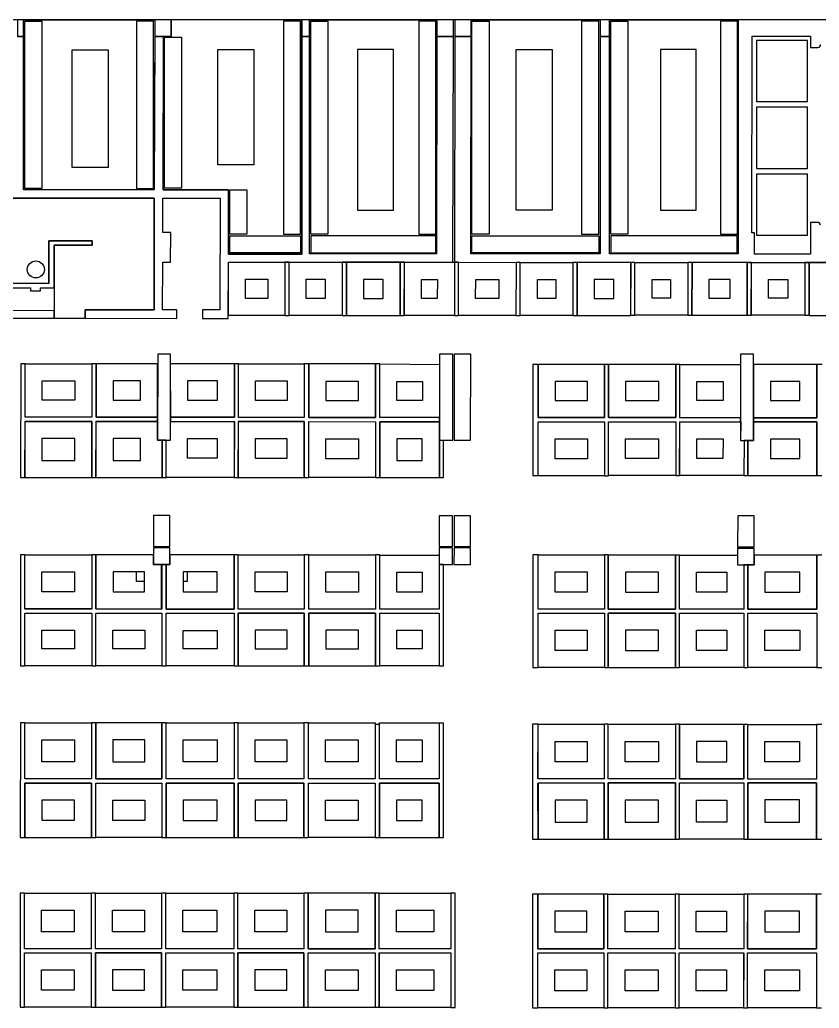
# Model space of a CAD drawing. Header units: millimetres. Extents: x 4722 to 16657, y -6012 to 3767.
# Drawn here: x 7129 to 9943, y 279 to 3759 of the extents above; entities that cross this region are included whole.
import ezdxf

# ---------------------------------------------------------------- set-up
doc = ezdxf.new("R2010")
doc.units = ezdxf.units.MM
for name, color, linetype in [('0_VOID', 7, 'Continuous'), ('Floor', 3, 'Continuous'), ('Furniture', 2, 'Continuous'), ('Library', 8, 'Continuous'), ('Offices', 1, 'Continuous'), ('Toilets', 40, 'Continuous'), ('Walls', 6, 'Continuous')]:
    doc.layers.add(name, color=color, linetype=linetype)

msp = doc.modelspace()

# ---------------------------------------------------------------- linework, layer by layer
at = {"layer": '0_VOID'}
for points in [[(9722.1, 3470.5), (9902.1, 3470.5), (9902.1, 3685.5), (9722.1, 3685.5)], [(9722.1, 3235.5), (9902.1, 3235.5), (9902.1, 3450.5), (9722.1, 3450.5)], [(9722.1, 3000.5), (9902.1, 3000.5), (9902.1, 3215.5), (9722.1, 3215.5)]]:
    msp.add_lwpolyline(points, close=True, dxfattribs=at)
at = {"layer": 'Floor'}
msp.add_lwpolyline([(15578.1, 3758.6), (5808.2, 3758.2), (5800.3, -1151.4), (9710.3, -1149.9), (9711.5, -147.9), (11654.1, -151), (11652.5, -1149.7), (14095.6, -1149.4), (14095.6, -1468.8), (14704.3, -1468.8), (14705.2, -1097.9), (15569.3, -1098.1)], close=True, dxfattribs=at)
at = {"layer": 'Furniture', "elevation": 0}
for points in [[(7206.6, 3753.3), (7206.6, 3164.1), (7146.6, 3164.1), (7146.6, 3753.3)], [(7539.3, 3753.3), (7539.3, 3164.1), (7599.3, 3164.1), (7599.3, 3753.3)], [(8056.7, 3753.4), (8056.7, 3003.7), (8116.7, 3003.7), (8116.7, 3753.4)], [(8149.2, 3758.2), (8596.9, 3758.2), (8595.8, 2934.7), (8149.2, 2935)], [(8213.6, 3753.4), (8213.6, 3003.7), (8153.6, 3003.7), (8153.6, 3753.4)], [(8533.9, 3753.4), (8533.9, 3003.7), (8593.9, 3003.7), (8593.9, 3753.4)], [(8780.8, 3753.4), (8780.8, 3003.7), (8720.8, 3003.7), (8720.8, 3753.4)], [(9106.9, 3753.4), (9106.9, 3003.7), (9166.9, 3003.7), (9166.9, 3753.4)], [(9269.9, 3753.4), (9269.9, 3003.7), (9209.9, 3003.7), (9209.9, 3753.4)], [(9595.4, 3753.4), (9595.4, 3003.7), (9655.4, 3003.7), (9655.4, 3753.4)], [(7697.7, 3697.3), (7697.7, 3165.5), (7637.7, 3165.5), (7637.7, 3697.3)], [(7439.3, 3653.3), (7439.3, 3238.3), (7313.2, 3238.3), (7313.2, 3653.3)], [(7952.4, 3653.4), (7952.4, 3248.4), (7826.3, 3248.4), (7826.3, 3653.4)], [(8317.9, 3653.4), (8317.9, 3088.4), (8444, 3088.4), (8444, 3653.4)], [(9002.6, 3653.4), (9002.6, 3088.4), (8876.5, 3088.4), (8876.5, 3653.4)], [(9384, 3653.4), (9384, 3088.4), (9510.1, 3088.4), (9510.1, 3653.4)], [(7928.3, 3160.2), (7928.3, 3003.7), (7868.3, 3003.7), (7868.3, 3160.2)], [(7868.3, 2997.8), (8116.8, 2997.8), (8116.8, 2937.8), (7868.3, 2937.8)], [(8593.9, 2997.8), (8153.6, 2997.8), (8153.6, 2937.8), (8593.9, 2937.8)], [(8720.8, 2997.8), (9167, 2997.8), (9167, 2937.8), (8720.8, 2937.8)], [(9654.9, 2997.8), (9209.9, 2997.8), (9209.9, 2937.8), (9654.9, 2937.8)], [(7863.2, 2905.1), (8061.7, 2905.1), (8061.7, 2717.3), (7863.2, 2717.3)], [(8076.9, 2905), (8263.6, 2905), (8263.6, 2717.3), (8076.9, 2717.3)], [(8467.7, 2904.6), (8278.6, 2904.6), (8278.6, 2717.3), (8467.7, 2717.3)], [(8658.6, 2717.5), (8482.7, 2717.5), (8482.7, 2904.7), (8658.8, 2904.7)], [(8673.8, 2904.7), (8875.9, 2904.5), (8875.7, 2717.2), (8673.6, 2717.5)], [(8890.9, 2904.5), (9076.2, 2904.4), (9076, 2717.1), (8890.9, 2717.1)], [(9091, 2717.2), (9279.6, 2717.1), (9279.6, 2904.1), (9091.2, 2904.4)], [(9294.6, 2904.1), (9480.4, 2904.1), (9480.2, 2718.5), (9294.6, 2718.5)], [(9495.2, 2718.5), (9689.5, 2718.5), (9689.5, 2904), (9495.4, 2904.1)], [(9704.5, 2904), (9893.1, 2903.8), (9892.9, 2718), (9704.5, 2718)], [(9907.9, 2717.9), (10094.6, 2717.9), (10094.6, 2903.7), (9908.1, 2903.8)], [(7923.2, 2845.1), (8001.7, 2845.1), (8001.7, 2777.3), (7923.2, 2777.3)], [(8136.9, 2845), (8203.6, 2845), (8203.6, 2777.3), (8136.9, 2777.3)], [(8407.7, 2844.6), (8338.6, 2844.6), (8338.6, 2777.3), (8407.7, 2777.3)], [(8598.7, 2777.5), (8542.7, 2777.5), (8542.7, 2844.7), (8598.8, 2844.7)], [(8733.8, 2844.6), (8815.7, 2844.6), (8815.7, 2777.3), (8733.7, 2777.4)], [(8950.9, 2844.5), (9016, 2844.5), (9016, 2777.1), (8950.9, 2777.1)], [(9151.4, 2777.1), (9219.6, 2777.1), (9219.6, 2844.1), (9151.4, 2844.1)], [(9354.6, 2844.1), (9420.2, 2844.1), (9420.2, 2778.5), (9354.6, 2778.5)], [(9555.2, 2778.5), (9629.5, 2778.5), (9629.5, 2843.9), (9555.2, 2843.9)], [(9764.5, 2843.9), (9832.9, 2843.9), (9832.9, 2778), (9764.5, 2778)], [(7147.2, 2547.3), (7382.1, 2547.3), (7382.1, 2359.2), (7147.2, 2359.2)], [(7397.1, 2359.2), (7614, 2359.2), (7614, 2547.4), (7397.1, 2547.4)], [(7884.2, 2547.4), (7658.6, 2547.4), (7658.9, 2359.1), (7884.2, 2359)], [(7898.2, 2547.4), (8130.1, 2547.4), (8130.1, 2358.7), (7898.2, 2358.7)], [(8146.1, 2358.7), (8381.1, 2358.6), (8381.2, 2547.1), (8146.2, 2547.3)], [(8396.2, 2547.1), (8606.1, 2545.2), (8605.9, 2358.4), (8396.1, 2358.6)], [(8954.1, 2358.1), (9187.2, 2358.1), (9187.2, 2545.3), (8954.1, 2545.3)], [(9438.2, 2545.3), (9201.1, 2545.3), (9201.1, 2358), (9438.2, 2358)], [(9665.7, 2357.6), (9452.1, 2357.6), (9452.1, 2545.3), (9665.7, 2545.3)], [(9935.2, 2545.3), (9711.7, 2545.3), (9711.7, 2357.6), (9935.2, 2357.6)], [(7207.2, 2487.3), (7322.1, 2487.3), (7322.1, 2419.2), (7207.2, 2419.2)], [(7457.1, 2419.2), (7554, 2419.2), (7554, 2487.4), (7457.1, 2487.4)], [(7824.2, 2487.4), (7718.7, 2487.4), (7718.8, 2419), (7824.2, 2419)], [(7958.2, 2487.4), (8070.1, 2487.4), (8070.1, 2418.7), (7958.2, 2418.7)], [(8206.1, 2418.7), (8321.1, 2418.6), (8321.1, 2485.2), (8206.1, 2485.2)], [(8456.2, 2485.2), (8546, 2485.2), (8546, 2418.4), (8456.2, 2418.4)], [(9014.1, 2418.1), (9127.2, 2418.1), (9127.2, 2485.3), (9014.1, 2485.3)], [(9378.2, 2485.3), (9261.1, 2485.3), (9261.1, 2418), (9378.2, 2418)], [(9605.7, 2417.6), (9512.1, 2417.6), (9512.1, 2485.3), (9605.7, 2485.3)], [(9875.2, 2485.3), (9771.7, 2485.3), (9771.7, 2417.6), (9875.2, 2417.6)], [(7382.1, 2344.2), (7146.8, 2344.2), (7146.8, 2147.4), (7382.1, 2147.4)], [(7613.9, 2344), (7396.9, 2344), (7396.9, 2147.5), (7629.5, 2147.4), (7629.5, 2279), (7613.9, 2279)], [(7883.9, 2147.4), (7644.5, 2147.3), (7644.5, 2278.9), (7658.9, 2278.9), (7658.9, 2344), (7883.9, 2344)], [(8130.1, 2343.7), (7897.9, 2343.7), (7897.9, 2147.4), (8129.9, 2147.4)], [(8380.9, 2147.4), (8145.9, 2147.4), (8146.1, 2343.7), (8381.1, 2343.6)], [(8605.9, 2343.4), (8396.1, 2343.6), (8395.9, 2147.4), (8605.8, 2147.4)], [(9186.9, 2153.3), (8954.1, 2153.3), (8954.1, 2343.1), (9186.9, 2343.1)], [(9201.1, 2343), (9437.9, 2343), (9437.9, 2154), (9201.1, 2154)], [(9452.1, 2342.8), (9667.1, 2342.8), (9665.6, 2277.5), (9678.5, 2277.5), (9678.4, 2153.9), (9452.1, 2153.9)], [(9692.4, 2153.9), (9935.1, 2153.9), (9935.1, 2342.5), (9711.8, 2342.6), (9711.8, 2277.5), (9692.5, 2277.5)], [(7322.1, 2284.2), (7206.8, 2284.2), (7206.8, 2207.4), (7322.1, 2207.4)], [(7553.9, 2284), (7456.9, 2284), (7456.9, 2207.5), (7553.9, 2207.5)], [(7823.9, 2214.7), (7718.9, 2214.7), (7718.9, 2284), (7823.9, 2284)], [(8070.1, 2283.7), (7957.9, 2283.7), (7957.9, 2214.7), (8070.1, 2214.7)], [(8320.9, 2213.2), (8206.1, 2213.2), (8206.1, 2283.7), (8320.9, 2283.7)], [(8545.9, 2283.5), (8456, 2283.5), (8456, 2207.4), (8545.9, 2207.4)], [(9126.9, 2213.3), (9014.1, 2213.3), (9014.1, 2283.1), (9126.9, 2283.1)], [(9261.1, 2283), (9377.9, 2283), (9377.9, 2214), (9261.1, 2214)], [(9512.1, 2282.8), (9605.7, 2282.8), (9604.2, 2213.9), (9512.1, 2213.9)], [(9875.1, 2213.9), (9875.1, 2282.5), (9771.8, 2282.6), (9771.8, 2213.9)], [(7146.7, 1875.2), (7381.8, 1875.2), (7381.8, 1684.1), (7146.7, 1684.1)], [(7644.3, 1684.1), (7883.8, 1684.1), (7883.8, 1874.7), (7657.4, 1874.7), (7657.4, 1840.8), (7644.3, 1840.8)], [(8129.8, 1684), (7897.8, 1684), (7897.8, 1874.7), (8129.8, 1874.7)], [(8145.8, 1874.6), (8380.8, 1874.6), (8380.8, 1683.9), (8145.8, 1683.9)], [(8395.8, 1874.2), (8605.4, 1874.2), (8605.4, 1683.9), (8395.8, 1683.9)], [(8954, 1874.4), (9186.8, 1874.4), (9186.8, 1683.7), (8954, 1683.7)], [(9200.8, 1683.6), (9437.8, 1683.6), (9437.8, 1874.2), (9200.8, 1874.2)], [(9451.8, 1874.1), (9656, 1874), (9656, 1839.8), (9678.1, 1839.8), (9678.1, 1683.6), (9451.8, 1683.6)], [(7206.7, 1815.2), (7321.8, 1815.2), (7321.8, 1744.1), (7206.7, 1744.1)], [(7704.3, 1744.1), (7823.8, 1744.1), (7823.8, 1814.7), (7717.4, 1814.7), (7704.3, 1814.7), (7704.3, 1780.8)], [(8069.8, 1744), (7957.8, 1744), (7957.8, 1814.7), (8069.8, 1814.7)], [(8205.8, 1814.6), (8320.8, 1814.6), (8320.8, 1743.9), (8205.8, 1743.9)], [(8455.8, 1814.2), (8545.4, 1814.2), (8545.4, 1743.9), (8455.8, 1743.9)], [(9014, 1814.4), (9126.8, 1814.4), (9126.8, 1743.7), (9014, 1743.7)], [(9260.8, 1743.6), (9377.8, 1743.6), (9377.8, 1814.2), (9260.8, 1814.2)], [(9511.8, 1814.1), (9596, 1814.1), (9618.1, 1814.1), (9618.1, 1779.9), (9618.1, 1743.6), (9511.8, 1743.6)], [(7146.7, 1669.1), (7381.8, 1669.1), (7381.8, 1484.1), (7146.7, 1484.1)], [(7396.8, 1669.1), (7629.3, 1669.1), (7629.3, 1483.9), (7396.8, 1483.9)], [(7644.2, 1669), (7883.8, 1669), (7883.8, 1483.8), (7644.2, 1483.8)], [(7897.8, 1483.8), (8129.8, 1483.8), (8129.8, 1669.3), (7897.8, 1669.3)], [(8380.8, 1669.3), (8145.8, 1669.3), (8145.8, 1483.7), (8380.8, 1483.7)], [(8395.8, 1669.3), (8605.4, 1669.3), (8605.4, 1483.5), (8395.8, 1483.5)], [(8953.8, 1669.5), (9186.8, 1669.5), (9186.8, 1478.2), (8953.8, 1478.2)], [(9200.8, 1478.2), (9437.8, 1478.2), (9437.8, 1669.6), (9200.8, 1669.6)], [(9451.8, 1669.6), (9678, 1669.6), (9678, 1478.1), (9451.8, 1478.1)], [(9692.1, 1669.6), (9934.8, 1669.6), (9934.8, 1477.8), (9692.1, 1477.8)], [(7206.7, 1609.1), (7321.8, 1609.1), (7321.8, 1544.1), (7206.7, 1544.1)], [(7456.8, 1609.1), (7569.3, 1609.1), (7569.3, 1543.9), (7456.8, 1543.9)], [(7704.2, 1609), (7823.8, 1609), (7823.8, 1543.8), (7704.2, 1543.8)], [(7957.8, 1543.8), (8069.8, 1543.8), (8069.8, 1609.3), (7957.8, 1609.3)], [(8320.8, 1609.3), (8205.8, 1609.3), (8205.8, 1543.7), (8320.8, 1543.7)], [(8455.8, 1609.3), (8545.4, 1609.3), (8545.4, 1543.5), (8455.8, 1543.5)], [(9013.8, 1609.5), (9126.8, 1609.5), (9126.8, 1538.2), (9013.8, 1538.2)], [(9260.8, 1538.2), (9377.8, 1538.2), (9377.8, 1609.6), (9260.8, 1609.6)], [(9511.8, 1609.6), (9618, 1609.6), (9618, 1538.1), (9511.8, 1538.1)], [(9752.1, 1609.6), (9874.8, 1609.6), (9874.8, 1537.8), (9752.1, 1537.8)], [(7146, 1283.2), (7381.1, 1283.2), (7381.1, 1086.1), (7146, 1086.1)], [(7628.7, 1283.2), (7396.1, 1283.2), (7396.1, 1086.1), (7628.7, 1086.1)], [(7883.1, 1086), (7643.7, 1086), (7643.7, 1283.2), (7883.1, 1283.2)], [(7897.2, 1283.2), (8129.1, 1283.2), (8129.1, 1086), (7897.2, 1086)], [(8380.1, 1085.9), (8145.2, 1085.9), (8145.2, 1283.2), (8380.1, 1283.2)], [(8395.2, 1283.2), (8605.3, 1283.2), (8605.3, 1085.9), (8395.2, 1085.9)], [(9186.1, 1085.8), (8953.2, 1085.8), (8953.2, 1278.2), (9186.1, 1278.2)], [(9200.2, 1278.1), (9437.1, 1278.1), (9437.1, 1085.7), (9200.2, 1085.7)], [(9451.1, 1085.7), (9677.8, 1085.7), (9677.8, 1277.9), (9451.1, 1277.9)], [(9691.8, 1277.9), (9934.1, 1277.9), (9934.1, 1085.6), (9691.8, 1085.6)], [(7206, 1223.2), (7321.1, 1223.2), (7321.1, 1146.1), (7206, 1146.1)], [(7568.7, 1223.2), (7456.1, 1223.2), (7456.1, 1146.1), (7568.7, 1146.1)], [(7823.1, 1146), (7703.7, 1146), (7703.7, 1223.2), (7823.1, 1223.2)], [(7957.2, 1223.2), (8069.1, 1223.2), (8069.1, 1146), (7957.2, 1146)], [(8320.1, 1145.9), (8205.2, 1145.9), (8205.2, 1223.2), (8320.1, 1223.2)], [(8455.2, 1223.2), (8545.3, 1223.2), (8545.3, 1145.9), (8455.2, 1145.9)], [(9126.1, 1145.8), (9013.2, 1145.8), (9013.2, 1218.2), (9126.1, 1218.2)], [(9260.2, 1218.1), (9377.1, 1218.1), (9377.1, 1145.7), (9260.2, 1145.7)], [(9511.1, 1145.7), (9617.8, 1145.7), (9617.8, 1217.9), (9511.1, 1217.9)], [(9751.8, 1217.9), (9874.1, 1217.9), (9874.1, 1145.6), (9751.8, 1145.6)], [(7381.1, 1071.1), (7146, 1071.1), (7146, 880.2), (7381.1, 880.2)], [(7396.1, 1071.1), (7628.7, 1071.1), (7628.7, 880), (7396.1, 880)], [(7643.6, 880), (7883.1, 880), (7883.1, 1071.2), (7643.6, 1071.2)], [(8129.1, 1071.3), (7897.2, 1071.3), (7897.2, 879.8), (8129.1, 879.8)], [(8145.1, 1071.3), (8380.2, 1071.3), (8380.2, 879.7), (8145.1, 879.7)], [(8605.2, 1071.4), (8395.2, 1071.4), (8395.2, 879.7), (8605.2, 879.7)], [(8953.2, 874.2), (9186.1, 874.2), (9186.1, 1071.5), (8953.2, 1071.5)], [(9437.1, 1071.6), (9200.2, 1071.6), (9200.2, 874.1), (9437.1, 874.1)], [(9451.1, 1071.6), (9677.6, 1071.6), (9677.6, 873.8), (9451.1, 873.8)], [(9934.1, 1071.7), (9691.9, 1071.7), (9691.9, 873.9), (9934.1, 873.9)], [(7321.1, 1011.1), (7206, 1011.1), (7206, 940.2), (7321.1, 940.2)], [(7456.1, 1011.1), (7568.7, 1011.1), (7568.7, 940), (7456.1, 940)], [(7703.6, 940), (7823.1, 940), (7823.1, 1011.2), (7703.6, 1011.2)], [(8069.1, 1011.3), (7957.2, 1011.3), (7957.2, 939.8), (8069.1, 939.8)], [(8205.1, 1011.3), (8320.2, 1011.3), (8320.2, 939.7), (8205.1, 939.7)], [(8545.2, 1011.4), (8455.2, 1011.4), (8455.2, 939.7), (8545.2, 939.7)], [(9013.2, 934.2), (9126.1, 934.2), (9126.1, 1011.5), (9013.2, 1011.5)], [(9377.1, 1011.6), (9260.2, 1011.6), (9260.2, 934.1), (9377.1, 934.1)], [(9511.1, 1011.6), (9617.6, 1011.6), (9617.6, 933.8), (9511.1, 933.8)], [(9874.1, 1011.7), (9751.9, 1011.7), (9751.9, 933.9), (9874.1, 933.9)], [(7145.5, 684.2), (7380.5, 684.2), (7380.5, 488.1), (7145.5, 488.1)], [(7395.5, 684.2), (7627.9, 684.2), (7627.9, 488.1), (7395.5, 488.1)], [(7643.1, 684.2), (7882.5, 684.2), (7882.5, 488), (7643.1, 488)], [(7896.5, 683.8), (8128.5, 683.8), (8128.5, 488), (7896.5, 488)], [(8144.5, 488), (8379.5, 488), (8379.5, 683.6), (8144.5, 683.6)], [(8394.5, 683.6), (8646.1, 683.6), (8646.1, 487.9), (8394.5, 487.9)], [(8952.5, 487.8), (9185.5, 487.8), (9185.5, 680.1), (8952.5, 680.1)], [(9199.5, 680.1), (9436.5, 680.1), (9436.5, 487.7), (9199.5, 487.7)], [(9450.5, 680), (9677.3, 680), (9677.3, 487.6), (9450.5, 487.6)], [(9933.5, 679.8), (9691.3, 679.8), (9691.3, 487.6), (9933.5, 487.6)], [(7205.5, 624.2), (7320.5, 624.2), (7320.5, 548.1), (7205.5, 548.1)], [(7455.5, 624.2), (7567.9, 624.2), (7567.9, 548.1), (7455.5, 548.1)], [(7703.1, 624.2), (7822.5, 624.2), (7822.5, 548), (7703.1, 548)], [(7956.5, 623.8), (8068.5, 623.8), (8068.5, 548), (7956.5, 548)], [(8204.5, 548), (8319.5, 548), (8319.5, 623.6), (8204.5, 623.6)], [(8454.5, 623.6), (8586.1, 623.6), (8586.1, 547.9), (8454.5, 547.9)], [(9012.5, 547.8), (9125.5, 547.8), (9125.5, 620.1), (9012.5, 620.1)], [(9259.5, 620.1), (9376.5, 620.1), (9376.5, 547.7), (9259.5, 547.7)], [(9510.5, 620), (9617.3, 620), (9617.3, 547.6), (9510.5, 547.6)], [(9873.5, 619.8), (9751.3, 619.8), (9751.3, 547.6), (9873.5, 547.6)], [(7380.5, 282.2), (7145.4, 282.2), (7145.4, 473.2), (7380.5, 473.2)], [(7627.9, 473.3), (7395.5, 473.3), (7395.5, 282.2), (7627.9, 282.2)], [(7882.5, 282.2), (7643, 282.2), (7643, 473.2), (7882.5, 473.2)], [(8128.5, 473.3), (7896.5, 473.3), (7896.5, 282.2), (8128.5, 282.2)], [(8379.5, 281.4), (8144.5, 281.4), (8144.5, 473.3), (8379.5, 473.3)], [(8395.2, 473.3), (8646, 473.3), (8646, 281.5), (8395.2, 281.5)], [(8952.5, 473.5), (9185.5, 473.5), (9185.5, 280.1), (8952.5, 280.1)], [(9199.5, 473.5), (9436.5, 473.5), (9436.5, 280), (9199.5, 280)], [(9450.5, 473.6), (9677.2, 473.6), (9677.2, 279.9), (9450.5, 279.9)], [(9691.3, 473.6), (9933.5, 473.6), (9933.5, 279.8), (9691.3, 279.8)], [(7320.5, 342.2), (7205.4, 342.2), (7205.4, 413.2), (7320.5, 413.2)], [(7567.9, 413.3), (7455.5, 413.3), (7455.5, 342.2), (7567.9, 342.2)], [(7822.5, 342.2), (7703, 342.2), (7703, 413.2), (7822.5, 413.2)], [(8068.5, 413.3), (7956.5, 413.3), (7956.5, 342.2), (8068.5, 342.2)], [(8319.5, 341.4), (8204.5, 341.4), (8204.5, 413.3), (8319.5, 413.3)], [(8455.2, 413.3), (8586, 413.3), (8586, 341.5), (8455.2, 341.5)], [(9012.5, 413.5), (9125.5, 413.5), (9125.5, 340.1), (9012.5, 340.1)], [(9259.5, 413.5), (9376.5, 413.5), (9376.5, 340), (9259.5, 340)], [(9510.5, 413.6), (9617.2, 413.6), (9617.2, 339.9), (9510.5, 339.9)], [(9751.3, 413.6), (9873.5, 413.6), (9873.5, 339.8), (9751.3, 339.8)]]:
    msp.add_lwpolyline(points, close=True, dxfattribs=at)
at = {"layer": 'Furniture'}
for points in [[(7628, 1840.8), (7599.8, 1840.8), (7599.8, 1875.1), (7396.9, 1875.1), (7396.9, 1684.2), (7628, 1684.1)], [(9692.1, 1683.8), (9934.8, 1683.8), (9934.8, 1874), (9714, 1874), (9714, 1839.8), (9692.1, 1839.9)], [(7568, 1780.8), (7568, 1815.1), (7539.8, 1815.1), (7456.9, 1815.1), (7456.9, 1744.2), (7568, 1744.1)], [(9752.1, 1743.8), (9874.8, 1743.8), (9874.8, 1814), (9774, 1814), (9752.1, 1814), (9752.1, 1779.8)]]:
    msp.add_lwpolyline(points, close=True, dxfattribs=at)
at = {"layer": 'Library', "elevation": 0}
msp.add_lwpolyline([(9205.2, 3758.3), (9658.2, 3758.3), (9658.2, 2934), (9205.2, 2934.3)], close=True, dxfattribs=at)
at = {"layer": 'Offices', "elevation": 0}
for points in [[(7142.2, 3758.2), (7603.8, 3758.1), (7602.3, 3160.2), (7142.2, 3160.2)], [(8121.2, 3758.2), (7661.7, 3758.2), (7661.7, 3700.2), (7635.2, 3700.2), (7633.8, 3160.2), (7863.2, 3160.2), (7863.2, 2933.4), (8121.2, 2933.4)], [(8149.2, 3758.2), (8596.9, 3758.2), (8595.8, 2934.7), (8149.2, 2935)], [(8717.9, 3758.3), (9172.2, 3758.3), (9172.2, 2934.3), (8716.8, 2934.6)], [(7863.2, 2905.1), (8061.7, 2905.1), (8061.7, 2717.3), (7863.2, 2717.3)], [(8076.9, 2905), (8263.6, 2905), (8263.6, 2717.3), (8076.9, 2717.3)], [(8467.7, 2904.6), (8278.6, 2904.6), (8278.6, 2717.3), (8467.7, 2717.3)], [(8658.6, 2717.5), (8482.7, 2717.5), (8482.7, 2904.7), (8658.8, 2904.7)], [(8673.8, 2904.7), (8875.9, 2904.5), (8875.7, 2717.2), (8673.6, 2717.5)], [(8890.9, 2904.5), (9076.2, 2904.4), (9076, 2717.1), (8890.9, 2717.1)], [(9091, 2717.2), (9279.6, 2717.1), (9279.6, 2904.1), (9091.2, 2904.4)], [(9294.6, 2904.1), (9480.4, 2904.1), (9480.2, 2718.5), (9294.6, 2718.5)], [(9495.2, 2718.5), (9689.5, 2718.5), (9689.5, 2904), (9495.4, 2904.1)], [(9704.5, 2904), (9893.1, 2903.8), (9892.9, 2718), (9704.5, 2718)], [(9907.9, 2717.9), (10094.6, 2717.9), (10094.6, 2903.7), (9908.1, 2903.8)], [(7147.2, 2547.3), (7382.1, 2547.3), (7382.1, 2359.2), (7147.2, 2359.2)], [(7397.1, 2359.2), (7614, 2359.2), (7614, 2547.4), (7397.1, 2547.4)], [(7884.2, 2547.4), (7658.6, 2547.4), (7658.9, 2359.1), (7884.2, 2359)], [(7898.2, 2547.4), (8130.1, 2547.4), (8130.1, 2358.7), (7898.2, 2358.7)], [(8146.1, 2358.7), (8381.1, 2358.6), (8381.2, 2547.1), (8146.2, 2547.3)], [(8396.2, 2547.1), (8606.1, 2545.2), (8605.9, 2358.4), (8396.1, 2358.6)], [(8954.1, 2358.1), (9187.2, 2358.1), (9187.2, 2545.3), (8954.1, 2545.3)], [(9438.2, 2545.3), (9201.1, 2545.3), (9201.1, 2358), (9438.2, 2358)], [(9665.7, 2357.6), (9452.1, 2357.6), (9452.1, 2545.3), (9665.7, 2545.3)], [(9935.2, 2545.3), (9711.7, 2545.3), (9711.7, 2357.6), (9935.2, 2357.6)], [(7207.2, 2487.3), (7322.1, 2487.3), (7322.1, 2419.2), (7207.2, 2419.2)], [(7382.1, 2344.2), (7146.8, 2344.2), (7146.8, 2147.4), (7382.1, 2147.4)], [(7613.9, 2344), (7396.9, 2344), (7396.9, 2147.5), (7629.5, 2147.4), (7629.5, 2279), (7613.9, 2279)], [(7883.9, 2147.4), (7644.5, 2147.3), (7644.5, 2278.9), (7658.9, 2278.9), (7658.9, 2344), (7883.9, 2344)], [(8130.1, 2343.7), (7897.9, 2343.7), (7897.9, 2147.4), (8129.9, 2147.4)], [(8380.9, 2147.4), (8145.9, 2147.4), (8146.1, 2343.7), (8381.1, 2343.6)], [(8605.9, 2343.4), (8396.1, 2343.6), (8395.9, 2147.4), (8605.8, 2147.4)], [(9186.9, 2153.3), (8954.1, 2153.3), (8954.1, 2343.1), (9186.9, 2343.1)], [(9201.1, 2343), (9437.9, 2343), (9437.9, 2154), (9201.1, 2154)], [(9452.1, 2342.8), (9667.1, 2342.8), (9665.6, 2277.5), (9678.5, 2277.5), (9678.4, 2153.9), (9452.1, 2153.9)], [(9692.4, 2153.9), (9935.1, 2153.9), (9935.1, 2342.5), (9711.8, 2342.6), (9711.8, 2277.5), (9692.5, 2277.5)], [(7146.7, 1875.2), (7381.8, 1875.2), (7381.8, 1684.1), (7146.7, 1684.1)], [(7644.3, 1684.1), (7883.8, 1684.1), (7883.8, 1874.7), (7657.4, 1874.7), (7657.4, 1840.8), (7644.3, 1840.8)], [(8129.8, 1684), (7897.8, 1684), (7897.8, 1874.7), (8129.8, 1874.7)], [(8145.8, 1874.6), (8380.8, 1874.6), (8380.8, 1683.9), (8145.8, 1683.9)], [(8395.8, 1874.2), (8605.4, 1874.2), (8605.4, 1683.9), (8395.8, 1683.9)], [(8954, 1874.4), (9186.8, 1874.4), (9186.8, 1683.7), (8954, 1683.7)], [(9200.8, 1683.6), (9437.8, 1683.6), (9437.8, 1874.2), (9200.8, 1874.2)], [(9451.8, 1874.1), (9656, 1874), (9656, 1839.8), (9678.1, 1839.8), (9678.1, 1683.6), (9451.8, 1683.6)], [(7206.7, 1815.2), (7321.8, 1815.2), (7321.8, 1744.1), (7206.7, 1744.1)], [(7704.3, 1744.1), (7823.8, 1744.1), (7823.8, 1814.7), (7717.4, 1814.7), (7717.4, 1780.8), (7704.3, 1780.8)], [(8069.8, 1744), (7957.8, 1744), (7957.8, 1814.7), (8069.8, 1814.7)], [(8205.8, 1814.6), (8320.8, 1814.6), (8320.8, 1743.9), (8205.8, 1743.9)], [(8455.8, 1814.2), (8545.4, 1814.2), (8545.4, 1743.9), (8455.8, 1743.9)], [(7146.7, 1669.1), (7381.8, 1669.1), (7381.8, 1484.1), (7146.7, 1484.1)], [(7396.8, 1669.1), (7629.3, 1669.1), (7629.3, 1483.9), (7396.8, 1483.9)], [(7644.2, 1669), (7883.8, 1669), (7883.8, 1483.8), (7644.2, 1483.8)], [(7897.8, 1483.8), (8129.8, 1483.8), (8129.8, 1669.3), (7897.8, 1669.3)], [(8380.8, 1669.3), (8145.8, 1669.3), (8145.8, 1483.7), (8380.8, 1483.7)], [(8395.8, 1669.3), (8605.4, 1669.3), (8605.4, 1483.5), (8395.8, 1483.5)], [(8953.8, 1669.5), (9186.8, 1669.5), (9186.8, 1478.2), (8953.8, 1478.2)], [(9200.8, 1478.2), (9437.8, 1478.2), (9437.8, 1669.6), (9200.8, 1669.6)], [(9451.8, 1669.6), (9678, 1669.6), (9678, 1478.1), (9451.8, 1478.1)], [(9692.1, 1669.6), (9934.8, 1669.6), (9934.8, 1477.8), (9692.1, 1477.8)], [(7206.7, 1609.1), (7321.8, 1609.1), (7321.8, 1544.1), (7206.7, 1544.1)], [(7456.8, 1609.1), (7569.3, 1609.1), (7569.3, 1543.9), (7456.8, 1543.9)], [(7704.2, 1609), (7823.8, 1609), (7823.8, 1543.8), (7704.2, 1543.8)], [(7957.8, 1543.8), (8069.8, 1543.8), (8069.8, 1609.3), (7957.8, 1609.3)], [(8320.8, 1609.3), (8205.8, 1609.3), (8205.8, 1543.7), (8320.8, 1543.7)], [(8455.8, 1609.3), (8545.4, 1609.3), (8545.4, 1543.5), (8455.8, 1543.5)], [(7146, 1283.2), (7381.1, 1283.2), (7381.1, 1086.1), (7146, 1086.1)], [(7628.7, 1283.2), (7396.1, 1283.2), (7396.1, 1086.1), (7628.7, 1086.1)], [(7883.1, 1086), (7643.7, 1086), (7643.7, 1283.2), (7883.1, 1283.2)], [(7897.2, 1283.2), (8129.1, 1283.2), (8129.1, 1086), (7897.2, 1086)], [(8380.1, 1085.9), (8145.2, 1085.9), (8145.2, 1283.2), (8380.1, 1283.2)], [(8395.2, 1283.2), (8605.3, 1283.2), (8605.3, 1085.9), (8395.2, 1085.9)], [(9186.1, 1085.8), (8953.2, 1085.8), (8953.2, 1278.2), (9186.1, 1278.2)], [(9200.2, 1278.1), (9437.1, 1278.1), (9437.1, 1085.7), (9200.2, 1085.7)], [(9451.1, 1085.7), (9677.8, 1085.7), (9677.8, 1277.9), (9451.1, 1277.9)], [(9691.8, 1277.9), (9934.1, 1277.9), (9934.1, 1085.6), (9691.8, 1085.6)], [(7381.1, 1071.1), (7146, 1071.1), (7146, 880.2), (7381.1, 880.2)], [(7396.1, 1071.1), (7628.7, 1071.1), (7628.7, 880), (7396.1, 880)], [(7643.6, 880), (7883.1, 880), (7883.1, 1071.2), (7643.6, 1071.2)], [(8129.1, 1071.3), (7897.2, 1071.3), (7897.2, 879.8), (8129.1, 879.8)], [(8145.1, 1071.3), (8380.2, 1071.3), (8380.2, 879.7), (8145.1, 879.7)], [(8605.2, 1071.4), (8395.2, 1071.4), (8395.2, 879.7), (8605.2, 879.7)], [(8953.2, 874.2), (9186.1, 874.2), (9186.1, 1071.5), (8953.2, 1071.5)], [(9437.1, 1071.6), (9200.2, 1071.6), (9200.2, 874.1), (9437.1, 874.1)], [(9451.1, 1071.6), (9677.6, 1071.6), (9677.6, 873.8), (9451.1, 873.8)], [(9934.1, 1071.7), (9691.9, 1071.7), (9691.9, 873.9), (9934.1, 873.9)], [(7145.5, 684.2), (7380.5, 684.2), (7380.5, 488.1), (7145.5, 488.1)], [(7395.5, 684.2), (7627.9, 684.2), (7627.9, 488.1), (7395.5, 488.1)], [(7643.1, 684.2), (7882.5, 684.2), (7882.5, 488), (7643.1, 488)], [(7896.5, 683.8), (8128.5, 683.8), (8128.5, 488), (7896.5, 488)], [(8144.5, 488), (8379.5, 488), (8379.5, 683.6), (8144.5, 683.6)], [(8394.5, 683.6), (8646.1, 683.6), (8646.1, 487.9), (8394.5, 487.9)], [(8952.5, 487.8), (9185.5, 487.8), (9185.5, 680.1), (8952.5, 680.1)], [(9199.5, 680.1), (9436.5, 680.1), (9436.5, 487.7), (9199.5, 487.7)], [(9450.5, 680), (9677.3, 680), (9677.3, 487.6), (9450.5, 487.6)], [(9933.5, 679.8), (9691.3, 679.8), (9691.3, 487.6), (9933.5, 487.6)], [(7380.5, 282.2), (7145.4, 282.2), (7145.4, 473.2), (7380.5, 473.2)], [(7627.9, 473.3), (7395.5, 473.3), (7395.5, 282.2), (7627.9, 282.2)], [(7882.5, 282.2), (7643, 282.2), (7643, 473.2), (7882.5, 473.2)], [(8128.5, 473.3), (7896.5, 473.3), (7896.5, 282.2), (8128.5, 282.2)], [(8379.5, 281.4), (8144.5, 281.4), (8144.5, 473.3), (8379.5, 473.3)], [(8395.2, 473.3), (8646, 473.3), (8646, 281.5), (8395.2, 281.5)], [(8952.5, 473.5), (9185.5, 473.5), (9185.5, 280.1), (8952.5, 280.1)], [(9199.5, 473.5), (9436.5, 473.5), (9436.5, 280), (9199.5, 280)], [(9450.5, 473.6), (9677.2, 473.6), (9677.2, 279.9), (9450.5, 279.9)], [(9691.3, 473.6), (9933.5, 473.6), (9933.5, 279.8), (9691.3, 279.8)]]:
    msp.add_lwpolyline(points, close=True, dxfattribs=at)
at = {"layer": 'Offices'}
for points in [[(7628, 1840.8), (7599.8, 1840.8), (7599.8, 1875.1), (7396.9, 1875.1), (7396.9, 1684.2), (7628, 1684.1)], [(9692.1, 1683.8), (9934.8, 1683.8), (9934.8, 1874), (9714, 1874), (9714, 1839.8), (9692.1, 1839.9)], [(7568, 1780.8), (7539.8, 1780.8), (7539.8, 1815.1), (7456.9, 1815.1), (7456.9, 1744.2), (7568, 1744.1)]]:
    msp.add_lwpolyline(points, close=True, dxfattribs=at)
at = {"layer": 'Toilets'}
msp.add_lwpolyline([(6883.1, 3130.9), (6882.6, 2830.9), (7230.6, 2830.6), (7230.9, 2980.6), (7383.9, 2980.5), (7383.9, 2965.3), (7249.5, 2965.4), (7249.3, 2707.6), (7359.3, 2707.5), (7359.4, 2737.5), (7601.4, 2737), (7602.3, 3130.4)], close=True, dxfattribs=at)
msp.add_circle((7185.1, 2879.6), 30, dxfattribs=at)
at = {"layer": 'Walls'}
for points in [[(7142.2, 3758.2), (7120.2, 3758.2), (7120.2, 3700.2), (7142.2, 3700.2)], [(7661.7, 3758.2), (7603.8, 3758.2), (7603.8, 3700.2), (7661.7, 3700.2)], [(8149.2, 3758.3), (8121.2, 3758.3), (8121.2, 3700.2), (8149.2, 3700.2)], [(8149.2, 3758.3), (8121.2, 3758.3), (8121.2, 3700.2), (8149.2, 3700.2)], [(8655.3, 3758.3), (8596.9, 3758.2), (8596.9, 3700.2), (8655.3, 3700.2)], [(8717.9, 3758.3), (8660.3, 3758.3), (8660.3, 3700.2), (8717.9, 3700.2)], [(9205.2, 3758.3), (9172.2, 3758.3), (9172.2, 3729.6), (9172.2, 3700.2), (9205.2, 3700.2)], [(8076.9, 2905.1), (8061.9, 2905.1), (8061.6, 2717.3), (8076.6, 2717.3)], [(8278.9, 2904.9), (8263.9, 2904.9), (8263.6, 2717.4), (8278.6, 2717.4)], [(8482.7, 2904.8), (8467.7, 2904.8), (8467.4, 2717.4), (8482.4, 2717.4)], [(8673.8, 2904.7), (8658.8, 2904.7), (8658.6, 2717.5), (8673.6, 2717.5)], [(8890.9, 2904.5), (8875.9, 2904.5), (8875.7, 2717.2), (8890.7, 2717.2)], [(9091.2, 2904.4), (9076.2, 2904.4), (9076, 2717.2), (9091, 2717.2)], [(9294.6, 2904.2), (9279.6, 2904.2), (9279.3, 2718.2), (9294.3, 2718.2)], [(9495.4, 2904.1), (9480.4, 2904.1), (9480.2, 2718.6), (9495.2, 2718.6)], [(9704.5, 2904), (9689.5, 2904), (9689.2, 2718.6), (9704.2, 2718.6)], [(9908.1, 2903.8), (9893.1, 2903.8), (9892.9, 2718), (9907.9, 2718)], [(7659.1, 2581.3), (7614.1, 2581.3), (7613.9, 2279), (7658.9, 2278.9)], [(8653.5, 2581.3), (8606.1, 2581.3), (8605.8, 2278.3), (8652.9, 2278.3)], [(8716.3, 2581.3), (8658.5, 2581.3), (8658.1, 2278.3), (8715.9, 2278.3)], [(9711.8, 2581.3), (9665.6, 2581.3), (9665.6, 2277.6), (9711.8, 2277.6)], [(7613.9, 2359.1), (7397.1, 2359.2), (7397.2, 2547.4), (7382.2, 2547.4), (7382.1, 2359.2), (7147, 2359.4), (7147.2, 2547.4), (7132.5, 2547.4), (7131.6, 2147.5), (7146.8, 2147.4), (7147, 2344.4), (7382.1, 2344.2), (7381.9, 2147.5), (7396.9, 2147.5), (7397.1, 2344.2), (7613.9, 2344.1)], [(8605.9, 2358.4), (8396.1, 2358.6), (8396.2, 2547.1), (8381.2, 2547.1), (8381.1, 2358.6), (8146.1, 2358.7), (8146.2, 2547.3), (8130.2, 2547.3), (8130.1, 2358.7), (7898.1, 2358.9), (7898.2, 2547.4), (7884.2, 2547.4), (7884.1, 2358.9), (7658.9, 2359.1), (7658.9, 2344.1), (7884.1, 2343.9), (7883.9, 2147.4), (7897.9, 2147.4), (7898.1, 2343.9), (8130.1, 2343.7), (8129.9, 2147.4), (8145.9, 2147.4), (8146.1, 2343.7), (8381.1, 2343.6), (8380.9, 2147.4), (8395.9, 2147.4), (8396.1, 2343.6), (8605.9, 2343.4)], [(9665.6, 2357.7), (9452.1, 2357.8), (9452.2, 2545.3), (9438.2, 2545.3), (9438.1, 2357.9), (9201.1, 2358), (9201.2, 2545.3), (9187.2, 2545.3), (9187.1, 2358), (8954.1, 2358.2), (8954.2, 2545.3), (8935.2, 2545.3), (8934.9, 2154.3), (8953.9, 2154.3), (8954.1, 2343.2), (9187.1, 2343), (9186.9, 2153.3), (9200.9, 2153.3), (9201.1, 2343), (9438.1, 2342.9), (9437.9, 2154.1), (9451.9, 2154.1), (9452.1, 2342.8), (9665.6, 2342.7)], [(7644.5, 2278.9), (7629.5, 2279), (7629.5, 2147.4), (7644.5, 2147.3)], [(9692.5, 2277.6), (9678.5, 2277.6), (9678.4, 2153.9), (9692.4, 2153.9)], [(7657.4, 2012.8), (7599.8, 2012.8), (7599.8, 1904.4), (7657.4, 1904.4)], [(8652.7, 2012.4), (8605.7, 2012.4), (8605.6, 1904.4), (8652.5, 1904.4)], [(8715.7, 2012.3), (8657.7, 2012.4), (8657.5, 1904.4), (8715.5, 1904.4)], [(9714.2, 2011.9), (9656.2, 2011.9), (9656.1, 1902.9), (9714.1, 1902.8)], [(7657.4, 1899.3), (7599.8, 1899.3), (7599.8, 1840.8), (7657.4, 1840.8)], [(8652.5, 1899.3), (8605.6, 1899.3), (8605.5, 1840.4), (8652.4, 1840.3)], [(8715.5, 1899.3), (8657.5, 1899.3), (8657.4, 1840.4), (8715.4, 1840.3)], [(9714.1, 1897.8), (9656.1, 1897.9), (9656, 1839.9), (9678.2, 1839.9), (9692.2, 1839.9), (9714, 1839.9)], [(8620.3, 1282.6), (8605.3, 1282.6), (8605.3, 1085.9), (8395.1, 1086), (8395.2, 1277.3), (8380.2, 1277.3), (8380.1, 1086), (8145.1, 1086), (8145.2, 1283.3), (8129.2, 1283.3), (8129.1, 1086), (7897.1, 1086.1), (7897.2, 1283.3), (7883.2, 1283.3), (7883.1, 1086.1), (7643.5, 1086.1), (7643.7, 1283.2), (7628.7, 1283.3), (7628.5, 1086.1), (7396.1, 1086.2), (7396.2, 1283.2), (7381.2, 1283.2), (7381.1, 1086.2), (7146.1, 1086.2), (7146, 1283.2), (7130.8, 1283.2), (7130.4, 880.2), (7146, 880.2), (7146.1, 1071.2), (7381.1, 1071.2), (7381.2, 880.1), (7396.2, 880.1), (7396.1, 1071.2), (7628.5, 1071.2), (7628.7, 880), (7643.7, 880), (7643.5, 1071.2), (7883.1, 1071.3), (7883.2, 879.9), (7897.2, 879.9), (7897.1, 1071.3), (8129.1, 1071.3), (8129.2, 879.8), (8145.2, 879.8), (8145.1, 1071.3), (8380.1, 1071.4), (8380.2, 879.7), (8395.2, 879.7), (8395.1, 1071.4), (8605.3, 1071.4), (8605.2, 879.6), (8620.2, 879.6)], [(8646.1, 487.9), (8394.5, 488), (8394.5, 683.7), (8379.5, 683.7), (8379.5, 488), (8144.5, 488), (8144.5, 683.8), (8128.5, 683.8), (8128.5, 488), (7896.5, 488.1), (7896.5, 683.9), (7882.5, 683.9), (7882.5, 488.1), (7642.9, 488.1), (7643.1, 684.2), (7628.1, 684.2), (7627.9, 488.1), (7395.5, 488.2), (7395.5, 684.2), (7380.5, 684.2), (7380.5, 488.2), (7145.4, 488.2), (7145.4, 684.2), (7130.2, 684.2), (7129.8, 282.2), (7145.4, 282.2), (7145.4, 473.2), (7380.5, 473.2), (7380.5, 282.2), (7395.5, 282.2), (7395.5, 473.2), (7627.9, 473.2), (7628.1, 282.3), (7643.1, 282.3), (7642.9, 473.2), (7882.5, 473.3), (7882.5, 282.3), (7896.5, 282.3), (7896.5, 473.3), (8128.5, 473.3), (8128.5, 282.3), (8144.5, 282.3), (8144.5, 473.3), (8379.5, 473.4), (8379.5, 282.3), (8394.5, 282.3), (8394.5, 473.4), (8646.1, 473.4), (8646, 281.5), (8661, 281.5), (8661.1, 683.5), (8646.1, 683.5)]]:
    msp.add_lwpolyline(points, close=True, dxfattribs=at)
for points in [[(7603.8, 3758.2), (7602.3, 3160.2), (7142.2, 3160.2), (7142.2, 3758.2)], [(8121.2, 3758.3), (8121.2, 2933.4), (7863.2, 2933.4), (7863.2, 3160.2), (7633.8, 3160.2), (7635.2, 3700.3)], [(9948.2, 3758.3), (9658.2, 3758.3), (9658.2, 3729.6), (9658.2, 2934), (9205.2, 2934.3), (9205.2, 3700.2), (9172.2, 3700.2), (9172.2, 2934.3), (8716.8, 2934.6), (8717.8, 3700.2), (8660.2, 3700.2), (8658.8, 2904.7), (8658.8, 2904.7), (8673.8, 2904.7), (10716.2, 2903.3)], [(6883.1, 3130.9), (7602.3, 3130.4), (7601.4, 2737.4), (7359.4, 2737.5), (7359.3, 2707.5), (7681.4, 2707.3), (7681.4, 2737.3), (7631.4, 2737.4), (7631.8, 2905.3), (7659.8, 2905.3), (7660, 3009.4), (7632, 3009.4), (7632.3, 3130.4), (7833.7, 3130.2), (7832.7, 2737.2), (7771.4, 2737.3), (7771.4, 2707.3), (7862.7, 2707.2), (7863.2, 2905.2), (8653.8, 2904.7), (8655.2, 3700.2), (8596.8, 3700.2), (8595.8, 2934.7), (8149.2, 2935), (8149.2, 3700.2), (8121.2, 3700.2), (8121.2, 2933.4), (7863.2, 2933.4), (7863.2, 3160.2), (7633.8, 3160.2), (7635.2, 3700.2), (7603.6, 3700.2), (7602.3, 3160.2), (7142.2, 3160.2), (7142.2, 3700.2), (7120.2, 3700.2)], [(7033.6, 2814.6), (7166.6, 2814.5), (7166.6, 2804.5), (7201.6, 2804.5), (7201.6, 2814.5), (7249.4, 2814.4), (7249.5, 2965.6), (7383.9, 2965.5), (7383.9, 2980.5), (7230.9, 2980.6), (7230.6, 2830.6), (6882.6, 2830.9)], [(6892.4, 2707.9), (7249.3, 2707.6), (7249.4, 2734.4), (6882.4, 2734.7)], [(9953.2, 2545.3), (9935.2, 2545.3), (9935.1, 2357.5), (9711.8, 2357.7), (9711.8, 2342.7), (9935.1, 2342.5), (9934.9, 2153.8), (9952.9, 2153.8)], [(8605.8, 2278.3), (8605.8, 2147.4), (8620.8, 2147.4), (8621, 2278.3)], [(9656.1, 1902.9), (9714.1, 1902.8)], [(9656.1, 1897.9), (9714.1, 1897.8)], [(8605.4, 1840.4), (8605.4, 1683.9), (8395.8, 1684), (8395.8, 1874.3), (8380.8, 1874.3), (8380.8, 1684), (8145.8, 1684), (8145.8, 1874.5), (8129.8, 1874.5), (8129.8, 1684), (7897.8, 1684.1), (7897.8, 1874.7), (7883.8, 1874.7), (7883.8, 1684.1), (7644.2, 1684.1), (7644.3, 1840.8), (7629.3, 1840.8), (7629.2, 1684.1), (7396.8, 1684.2), (7396.8, 1875.2), (7381.8, 1875.2), (7381.8, 1684.2), (7146.7, 1684.2), (7146.7, 1875.2), (7131.5, 1875.2), (7131.1, 1484.2), (7146.7, 1484.2), (7146.7, 1669.2), (7381.8, 1669.2), (7381.8, 1484.1), (7396.8, 1484.1), (7396.8, 1669.2), (7629.2, 1669.2), (7629.3, 1484), (7644.3, 1484), (7644.2, 1669.2), (7883.8, 1669.3), (7883.8, 1483.9), (7897.8, 1483.9), (7897.8, 1669.3), (8129.8, 1669.3), (8129.8, 1483.8), (8145.8, 1483.8), (8145.8, 1669.3), (8380.8, 1669.4), (8380.8, 1483.7), (8395.8, 1483.7), (8395.8, 1669.4), (8605.4, 1669.4), (8605.3, 1483.6), (8620.3, 1483.6), (8620.4, 1840.4), (8605.4, 1840.4)], [(9952.8, 1874), (9934.8, 1874), (9934.8, 1683.6), (9692.1, 1683.7), (9692.2, 1839.9), (9678.2, 1839.9), (9678.1, 1683.7), (9451.8, 1683.7), (9451.8, 1874.2), (9437.8, 1874.2), (9437.8, 1683.8), (9200.8, 1683.8), (9200.8, 1874.3), (9186.8, 1874.3), (9186.8, 1683.8), (8953.8, 1683.9), (8953.8, 1874.4), (8934.8, 1874.4), (8934.7, 1478.3), (8953.8, 1478.3), (8953.8, 1669.5), (9186.8, 1669.6), (9186.8, 1478.3), (9200.8, 1478.3), (9200.8, 1669.6), (9437.8, 1669.6), (9437.8, 1478.3), (9451.8, 1478.3), (9451.8, 1669.6), (9678.1, 1669.7), (9678, 1478.1), (9692, 1478.1), (9692.1, 1669.7), (9934.8, 1669.7), (9934.8, 1477.8), (9952.8, 1477.9)], [(9952.2, 1277.8), (9934.2, 1277.8), (9934.1, 1085.6), (9691.7, 1085.7), (9691.8, 1278), (9677.8, 1277.9), (9677.7, 1085.7), (9451.1, 1085.8), (9451.2, 1278.2), (9437.2, 1278.2), (9437.1, 1085.8), (9200.1, 1085.8), (9200.2, 1278.1), (9186.2, 1278.2), (9186.1, 1085.8), (8953.1, 1085.9), (8953.2, 1278.2), (8934.1, 1278.3), (8934.2, 874.2), (8953.2, 874.2), (8953.1, 1071.5), (9186.1, 1071.6), (9186.2, 874.1), (9200.2, 874.1), (9200.1, 1071.6), (9437.1, 1071.6), (9437.2, 874), (9451.2, 874), (9451.1, 1071.6), (9677.7, 1071.7), (9677.6, 873.9), (9691.6, 873.9), (9691.7, 1071.7), (9934.1, 1071.7), (9934.2, 873.8), (9952.2, 873.8)], [(9951.5, 679.8), (9933.5, 679.9), (9933.5, 487.6), (9691.3, 487.7), (9691.4, 680), (9677.4, 680), (9677.3, 487.7), (9450.5, 487.7), (9450.5, 680.1), (9436.5, 680.1), (9436.5, 487.7), (9199.5, 487.8), (9199.5, 680.2), (9185.5, 680.2), (9185.5, 487.8), (8952.5, 487.9), (8952.5, 680.3), (8933.5, 680.3), (8933.5, 280.3), (8952.5, 280.3), (8952.5, 473.5), (9185.5, 473.6), (9185.5, 280.2), (9199.5, 280.2), (9199.5, 473.6), (9436.5, 473.6), (9436.5, 280.1), (9450.5, 280.1), (9450.5, 473.6), (9677.3, 473.7), (9677.2, 280), (9691.2, 280), (9691.3, 473.7), (9933.5, 473.7), (9933.5, 279.8), (9951.5, 279.9)]]:
    msp.add_lwpolyline(points, dxfattribs=at)
msp.add_lwpolyline([(9947.4, 3035.2, 0.414214), (9937.4, 3045.2), (9912.4, 3045.2), (9912.3, 2933.2), (9715.3, 2933.4), (9715.5, 3007.9), (9706.4, 3008), (9707.1, 3700.5), (9913.1, 3700.3), (9913.1, 3661.3), (9938.1, 3661.3, 0.413888), (9948.1, 3671.3)], format="xyb", dxfattribs=at)

doc.saveas('drawing.dxf')
